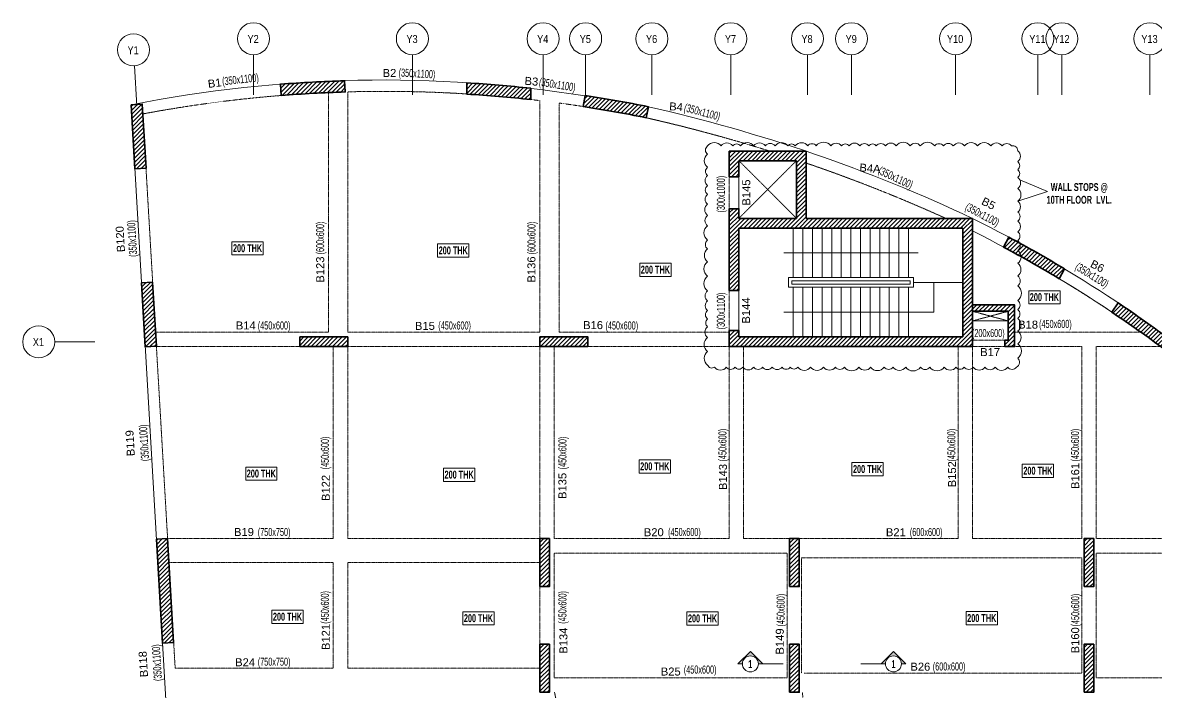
# Model space of a CAD drawing. Header units: millimetres. Extents: x 13 to 70247, y 23 to 60080.
# Drawn here: x 13 to 35422, y 39167 to 60080 of the extents above; entities that cross this region are included whole.
import ezdxf
from ezdxf.enums import TextEntityAlignment as Align

# ---------------------------------------------------------------- set-up
doc = ezdxf.new("R2010")
doc.units = ezdxf.units.MM
doc.linetypes.add('Grid Line', pattern=[2222.5, 1270, -317.5, 317.5, -317.5])
doc.linetypes.add('HIDDEN', pattern=[0.375, 0.25, -0.125])
for name, color, linetype, lineweight in [('A-ANNO-DIMS', 8, 'Continuous', 15), ('A-DETL-MISC', 35, 'Continuous', 15), ('A-FLOR-IDEN', 11, 'Continuous', 9), ('A-GRIDS', 8, 'Continuous', 9), ('A-HIDD-ABVE', 8, 'HIDDEN', 20), ('G-ANNO-SYMB', 1, 'Continuous', 9), ('S-BEAM', 7, 'Continuous', 18), ('S-BEAM-IDEN', 2, 'Continuous', 9), ('S-COL HATCH', 9, 'Continuous', 0), ('S-COLS', 5, 'Continuous', 35), ('S-GRIDS', 8, 'Continuous', 9)]:
    doc.layers.add(name, color=color, linetype=linetype, lineweight=lineweight)
doc.layers.add('Beam Nos', color=7, linetype='Continuous')
doc.styles.add('Arial Narrow', font='ARIALN.TTF', dxfattribs={"height": 400})
doc.styles.add('Dim.s & Anno.(Misc.)', font='ARIALN.TTF')
doc.styles.add('SC-BBS1', font='SansSerif')
doc.styles.add('Swis721 LtCn BT', font='swisscl.ttf', dxfattribs={"width": 0.9, "height": 233.355162})
doc.styles.add('Swis721 LtCn BT_B', font='', dxfattribs={"width": 0.9, "height": 246.918336})
doc.styles.get('Swis721 LtCn BT_B').set_extended_font_data('Swis721 LtCn BT', bold=True)
doc.dimstyles.new('A-GFC-100', dxfattribs={"dimscale": 100, "dimtxt": 1.75, "dimasz": 1.5, "dimexe": 1.5, "dimexo": 0, "dimgap": 1, "dimtad": 1, "dimdsep": 46, "dimtxsty": 'Dim.s & Anno.(Misc.)', "dimblk": 'ARCHTICK', "dimcen": 0, "dimdle": 1.5, "dimclrd": 256, "dimclre": 8, "dimclrt": 6, "dimazin": 2, "dimtfac": 1, "dimtix": 1, "dimtmove": 2, "dimatfit": 3, "dimfxl": 1, "dimtolj": 1, "dimlwd": -1, "dimlwe": 9, "dimarcsym": 0})
pattern_1 = [(45, (-31215760.61, 20872171.07), (-66.29126074, 66.29126074), [])]

# ---------------------------------------------------------------- blocks, each defined once
blk = doc.blocks.new('_ARCHTICK')
at = {"color": 0, "linetype": 'ByBlock', "const_width": 0.15}
blk.add_lwpolyline([(-0.5, -0.5), (0.5, 0.5)], dxfattribs=at)
blk = doc.blocks.new('Grid - Type 1 Structural-6743905-9TH FLOOR LVL')
at = {"layer": 'A-GRIDS'}
blk.add_circle((0, 0), 4, dxfattribs=at)
blk = doc.blocks.new('A$C45bf0ae9')
at = {"layer": 'S-GRIDS', "linetype": 'Grid Line'}
for p, q in [((-12545, 41014), (-12545, 42264)), ((-7583, 41014), (-7583, 42264)), ((-3500, 41014), (-3500, 42264)), ((-2170, 41014), (-2170, 42264)), ((-100, 41014), (-100, 42264)), ((2365, 41014), (2365, 42264)), ((4755, 41014), (4755, 42264)), ((6135, 41014), (6135, 42264)), ((9385, 41014), (9385, 42264)), ((11955, 41014), (11955, 42264)), ((12705, 41014), (12705, 42264)), ((15455, 41014), (15455, 42264)), ((-16192, 40669), (-16265, 41917)), ((-17504, 33297), (-18754, 33297))]:
    blk.add_line(p, q, dxfattribs=at)
at = {"layer": 'A-GRIDS', "xscale": 124.9999999999999, "yscale": 124.9999999999999, "zscale": 124.9999999999999}
for p in [(-12545, 42764), (-7583, 42764), (-3500, 42764), (-2170, 42764), (-100, 42764), (2365, 42764), (4755, 42764), (6135, 42764), (9385, 42764), (11955, 42764), (12705, 42764), (15455, 42764)]:
    blk.add_blockref('Grid - Type 1 Structural-6743905-9TH FLOOR LVL', p, dxfattribs=at)
for p, rotation in [((-16294, 42416), 3.339999999999538), ((-19254, 33297), 89.99999999999982)]:
    blk.add_blockref('Grid - Type 1 Structural-6743905-9TH FLOOR LVL', p, dxfattribs=dict(at, rotation=rotation))
at = {"layer": 'A-GRIDS', "lineweight": 18, "char_height": 250, "attachment_point": 1, "style": 'Arial Narrow'}
for s, insert, width in [('Y2', (-12731, 42879), 440.93), ('Y3', (-7769, 42879), 440.93), ('Y4', (-3686, 42879), 440.93), ('Y5', (-2356, 42879), 440.93), ('Y6', (-286, 42879), 440.93), ('Y7', (2179, 42879), 440.93), ('Y8', (4569, 42879), 440.93), ('Y9', (5949, 42879), 440.93), ('Y10', (9116, 42879), 641.35), ('Y11', (11686, 42879), 641.35), ('Y12', (12436, 42879), 641.35), ('Y13', (15186, 42879), 641.35), ('Y1', (-16480, 42530), 440.93), ('X1', (-19437, 33415), 440.93)]:
    blk.add_mtext(s, dxfattribs=dict(at, insert=insert, width=width))
blk = doc.blocks.new('Detail View - M_Section Head - Structural Type 1-785420-STILT FLOOR FRAMING PLAN')
at = {"layer": 'G-ANNO-SYMB'}
h = blk.add_hatch(color=9, dxfattribs=at)
edge = h.paths.add_edge_path(flags=0)
edge.add_line((-8.5, 0), (-9.86, 0))
edge.add_line((-9.86, 0), (-5.99, 3.87))
edge.add_line((-5.99, 3.87), (-2.12, 0))
edge.add_line((-2.12, 0), (-3.5, 0))
edge.add_arc((-6, 0), 2.5, 360, 540)
for p, q in [((-5.99, 3.87), (-9.86, 0)), ((-5.99, 3.87), (-2.12, 0)), ((-8.5, 0), (-9.86, 0)), ((-3.5, 0), (-2.12, 0))]:
    blk.add_line(p, q, dxfattribs=at)
at = {"layer": 'G-ANNO-SYMB', "color": 5}
for p, q in [((-5.99, 3.87), (-9.86, 0)), ((-2.12, 0), (-5.99, 3.87)), ((-9.86, 0), (-8.5, 0)), ((-3.5, 0), (4.24, 0)), ((-3.5, 0), (-2.12, 0))]:
    blk.add_line(p, q, dxfattribs=at)
at = {"layer": 'G-ANNO-SYMB'}
blk.add_arc((-6, 0), 2.5, 360, 180, dxfattribs=at)
at = {"layer": 'G-ANNO-SYMB', "color": 5}
for start, end in [(360, 180), (180, 360)]:
    blk.add_arc((-6, 0), 2.5, start, end, dxfattribs=at)
blk = doc.blocks.new('A$C21ee9bdd')
at = {"layer": 'A-DETL-MISC'}
for p, q in [((-5300, 0), (-5300, -1550)), ((-5000, 0), (-5000, -1550)), ((-4700, 0), (-4700, -1550)), ((-4400, 0), (-4400, -1550)), ((-4100, 0), (-4100, -1550)), ((-3800, 0), (-3800, -1550)), ((-3500, 0), (-3500, -1550)), ((-3200, 0), (-3200, -1550)), ((-2900, 0), (-2900, -1550)), ((-2600, 0), (-2600, -1550)), ((-2300, 0), (-2300, -1550)), ((-2000, 0), (-2000, -1550)), ((-1700, 0), (-1700, -1550)), ((-1550, -1700), (0, -1700)), ((-5300, -3400), (-5300, -1850)), ((-5000, -3400), (-5000, -1850)), ((-4700, -3400), (-4700, -1850)), ((-4400, -3400), (-4400, -1850)), ((-4100, -3400), (-4100, -1850)), ((-3800, -3400), (-3800, -1850)), ((-3500, -3400), (-3500, -1850)), ((-3200, -3400), (-3200, -1850)), ((-2900, -3400), (-2900, -1850)), ((-2600, -3400), (-2600, -1850)), ((-2300, -3400), (-2300, -1850)), ((-2000, -3400), (-2000, -1850)), ((-1700, -3400), (-1700, -1850))]:
    blk.add_line(p, q, dxfattribs=at)
for points in [[(-1550, -1550), (-1550, -1850), (-5450, -1850), (-5450, -1550)], [(-1650, -1650), (-1650, -1750), (-5350, -1750), (-5350, -1650)]]:
    blk.add_lwpolyline(points, close=True, dxfattribs=at)
at = {"layer": 'A-ANNO-DIMS', "ltscale": 500}
for points in [[(-1400, -775), (-5600, -775)], [(-1700, -2625), (-912, -2625), (-912, -1700)], [(-5600, -2625), (-1700, -2625)]]:
    blk.add_leader(points, dimstyle='A-GFC-100', override={"dimasz": 0.002, "dimtad": 0, "dimfxl": 0.18, "dimarcsym": 1}, dxfattribs=at)

msp = doc.modelspace()

# ---------------------------------------------------------------- hatches: boundary and pattern name
at = {"layer": 'S-COL HATCH', "transparency": 33554687}
h = msp.add_hatch(dxfattribs=at)
h.set_pattern_fill('ANSI31', color=256, scale=750)
h.set_pattern_definition(pattern_1)
h.paths.add_polyline_path([(10087, 57917), (10067, 58266, 0.01185), (8070, 58157), (8090, 57807, -0.011949)])
h = msp.add_hatch(dxfattribs=at)
h.set_pattern_fill('ANSI31', color=256, scale=750)
h.set_pattern_definition(pattern_1)
h.paths.add_polyline_path([(15882, 57680), (15882, 58032, 0.011892), (13882, 58200), (13882, 57849, -0.011992)])
h = msp.add_hatch(dxfattribs=at)
h.set_pattern_fill('ANSI31', color=256, scale=750)
h.set_pattern_definition(pattern_1)
h.paths.add_polyline_path([(19485, 57111), (19555, 57454, 0.011811), (17586, 57806), (17516, 57463, -0.01191)])
h = msp.add_hatch(dxfattribs=at)
h.set_pattern_fill('ANSI31', color=256, scale=750)
h.set_pattern_definition(pattern_1)
h.paths.add_polyline_path([(3516, 55520), (3865, 55540), (3749, 57537), (3399, 57516)])
h = msp.add_hatch(dxfattribs=at)
h.set_pattern_fill('ANSI31', color=256, scale=750)
h.set_pattern_definition(pattern_1)
h.paths.add_polyline_path([(23193, 56067), (22082, 56067), (22082, 55267), (22382, 55267), (22382, 55767), (23193, 55767)], flags=17)
h.paths.add_polyline_path([(23493, 56067), (23193, 56067), (23193, 55767), (23493, 55767)], flags=17)
edge = h.paths.add_edge_path()
edge.add_line((23531, 56067), (24085, 56067))
edge.add_line((24085, 56067), (23957, 55931))
edge.add_line((23957, 55931), (23772, 55915))
edge.add_line((23772, 55915), (23493, 56067))
edge.add_line((23493, 56067), (23493, 55767))
edge.add_line((23493, 55767), (24182, 55767))
edge.add_line((24182, 55767), (24182, 53967))
edge.add_line((24182, 53967), (22382, 53967))
edge.add_line((22382, 53967), (22382, 54267))
edge.add_line((22382, 54267), (22082, 54267))
edge.add_line((22082, 54267), (22082, 51717))
edge.add_line((22082, 51717), (22382, 51717))
edge.add_line((22382, 51717), (22382, 53667))
edge.add_line((22382, 53667), (29223, 53667))
edge.add_line((29223, 53667), (29223, 53967))
edge.add_line((29223, 53967), (28908, 53967))
edge.add_line((28908, 53967), (28904, 53957))
edge.add_arc((10848, 16037), 42000, 64.5379, 64.5701)
edge.add_line((28883, 53967), (24482, 53967))
edge.add_line((24482, 53967), (24482, 56067))
edge.add_line((24482, 56067), (24378, 56067))
edge.add_line((24378, 56067), (24085, 56067))
edge.add_arc((23808, 56265), 340, 215.5482, 324.4518, ccw=False)
h.paths.add_polyline_path([(29682, 53967), (29223, 53967), (29223, 53667), (29382, 53667), (29382, 50267), (29223, 50267), (29223, 49967), (29682, 49967)])
h.paths.add_polyline_path([(29223, 50267), (22382, 50267), (22382, 50467), (22082, 50467), (22082, 49967), (29223, 49967)])
h = msp.add_hatch(dxfattribs=at)
h.set_pattern_fill('ANSI31', color=256, scale=750)
h.set_pattern_definition(pattern_1)
h.paths.add_polyline_path([(30813, 53383), (30647, 53074, -0.01191), (32386, 52085), (32552, 52393, 0.011811)])
h = msp.add_hatch(dxfattribs=at)
h.set_pattern_fill('ANSI31', color=256, scale=750)
h.set_pattern_definition(pattern_1)
h.paths.add_polyline_path([(3840, 49956), (4190, 49976), (4073, 51972), (3724, 51952)])
h = msp.add_hatch(dxfattribs=at)
h.set_pattern_fill('ANSI31', color=256, scale=750)
h.set_pattern_definition(pattern_1)
h.paths.add_polyline_path([(30992, 51266), (29682, 51266), (29682, 51066), (30792, 51066), (30792, 50166), (30692, 50166), (30692, 49967), (30992, 49966), (30992, 50166)])
h = msp.add_hatch(dxfattribs=at)
h.set_pattern_fill('ANSI31', color=256, scale=750)
h.set_pattern_definition(pattern_1)
h.paths.add_polyline_path([(34229, 51329), (34034, 51038, -0.01191), (35669, 49885), (35864, 50176, 0.011811)])
h = msp.add_hatch(dxfattribs=at)
h.set_pattern_fill('ANSI31', color=256, scale=750)
h.set_pattern_definition(pattern_1)
h.paths.add_polyline_path([(10165, 49967), (10165, 50267), (8665, 50267), (8665, 49967)])
h = msp.add_hatch(dxfattribs=at)
h.set_pattern_fill('ANSI31', color=256, scale=750)
h.set_pattern_definition(pattern_1)
h.paths.add_polyline_path([(17667, 49967), (17667, 50267), (16167, 50267), (16167, 49967)])
h = msp.add_hatch(dxfattribs=at)
h.set_pattern_fill('ANSI31', color=256, scale=750)
h.set_pattern_definition([(45, (-31343246.11, 20900840.07), (-66.29126074, 66.29126074), [])])
h.paths.add_polyline_path([(4380, 40701), (4729, 40721), (4540, 43966), (4190, 43946)])
h = msp.add_hatch(dxfattribs=at)
h.set_pattern_fill('ANSI31', color=256, scale=750)
h.set_pattern_definition(pattern_1)
h.paths.add_polyline_path([(16467, 43967), (16167, 43967), (16167, 42467), (16467, 42467)])
h = msp.add_hatch(dxfattribs=at)
h.set_pattern_fill('ANSI31', color=256, scale=750)
h.set_pattern_definition(pattern_1)
h.paths.add_polyline_path([(24267, 43967), (23967, 43967), (23967, 42467), (24267, 42467)])
h = msp.add_hatch(dxfattribs=at)
h.set_pattern_fill('ANSI31', color=256, scale=750)
h.set_pattern_definition(pattern_1)
h.paths.add_polyline_path([(33467, 43967), (33167, 43967), (33167, 42467), (33467, 42467)])
h = msp.add_hatch(dxfattribs=at)
h.set_pattern_fill('ANSI31', color=256, scale=750)
h.set_pattern_definition(pattern_1)
h.paths.add_polyline_path([(16467, 40667), (16167, 40667), (16167, 39167), (16467, 39167)])
h = msp.add_hatch(dxfattribs=at)
h.set_pattern_fill('ANSI31', color=256, scale=750)
h.set_pattern_definition(pattern_1)
h.paths.add_polyline_path([(24267, 40667), (23967, 40667), (23967, 39167), (24267, 39167)])
h = msp.add_hatch(dxfattribs=at)
h.set_pattern_fill('ANSI31', color=256, scale=750)
h.set_pattern_definition(pattern_1)
h.paths.add_polyline_path([(33467, 40667), (33167, 40667), (33167, 39167), (33467, 39167)])

# ---------------------------------------------------------------- linework, layer by layer
at = {"layer": 'A-FLOR-IDEN', "color": 8, "flags": 128}
for points in [[(7527, 53239), (7527, 52827), (6549, 52827), (6549, 53239)], [(7527, 53239), (7527, 52827), (6549, 52827), (6549, 53239)], [(13951, 53169), (13951, 52757), (12973, 52757), (12973, 53169)], [(13951, 53169), (13951, 52757), (12973, 52757), (12973, 53169)], [(20265, 52569), (20265, 52157), (19287, 52157), (19287, 52569)], [(20265, 52569), (20265, 52157), (19287, 52157), (19287, 52569)], [(32414, 51710), (32414, 51298), (31436, 51298), (31436, 51710)], [(32414, 51710), (32414, 51298), (31436, 51298), (31436, 51710)], [(20245, 46428), (20245, 46016), (19268, 46016), (19268, 46428)], [(20245, 46428), (20245, 46016), (19268, 46016), (19268, 46428)], [(7956, 46201), (7956, 45789), (6978, 45789), (6978, 46201)], [(7956, 46201), (7956, 45789), (6978, 45789), (6978, 46201)], [(14134, 46167), (14134, 45755), (13156, 45755), (13156, 46167)], [(14134, 46167), (14134, 45755), (13156, 45755), (13156, 46167)], [(26892, 46341), (26892, 45929), (25914, 45929), (25914, 46341)], [(26892, 46341), (26892, 45929), (25914, 45929), (25914, 46341)], [(32213, 46289), (32213, 45878), (31236, 45878), (31236, 46289)], [(32213, 46289), (32213, 45878), (31236, 45878), (31236, 46289)], [(14738, 41684), (14738, 41272), (13760, 41272), (13760, 41684)], [(14738, 41684), (14738, 41272), (13760, 41272), (13760, 41684)], [(21737, 41677), (21737, 41265), (20760, 41265), (20760, 41677)], [(21737, 41677), (21737, 41265), (20760, 41265), (20760, 41677)], [(30458, 41687), (30458, 41275), (29480, 41275), (29480, 41687)], [(30458, 41687), (30458, 41275), (29480, 41275), (29480, 41687)]]:
    msp.add_lwpolyline(points, close=True, dxfattribs=at)
at = {"layer": 'A-FLOR-IDEN', "color": 8, "elevation": 0, "flags": 128}
msp.add_lwpolyline([(8773, 41729), (8773, 41318), (7795, 41318), (7795, 41729)], close=True, dxfattribs=at)
msp.add_lwpolyline([(8773, 41729), (8773, 41318), (7795, 41318), (7795, 41729)], close=True, dxfattribs=at)
at = {"layer": 'A-HIDD-ABVE', "linetype": 'HIDDEN'}
for p, q in [((22382, 55767, 0), (24182, 53967, 0)), ((22382, 53967, 0), (24182, 55767, 0)), ((29682, 51066, 0), (30792, 50766, 0)), ((29682, 50766, 0), (30792, 51066, 0))]:
    msp.add_line(p, q, dxfattribs=at)
at = {"layer": 'S-BEAM', "ltscale": 250000}
msp.add_line((3399, 57516, 0), (6594, 2742, 0), dxfattribs=at)
at = {"layer": 'S-BEAM', "linetype": 'HIDDEN'}
for p, q in [((16167, 50416, 0), (16167, 57646, 0)), ((22082, 55266, 0), (22082, 54266, 0)), ((22082, 51716, 0), (22082, 50466, 0)), ((4164, 50416), (9565, 50416)), ((10165, 50416), (16167, 50416)), ((16767, 50416), (22082, 50416)), ((30992, 50416, 0), (34937, 50416, 0)), ((4190, 49966), (16167, 49966, 0)), ((9715, 43966, 0), (9715, 49967, 0)), ((10165, 43967, 0), (10165, 49967, 0)), ((16167, 43966, 0), (16167, 49966, 0)), ((16617, 43966, 0), (16617, 49966, 0)), ((16617, 49966), (22082, 49966, 0)), ((22082, 43966, 0), (22082, 49966, 0)), ((22532, 43966, 0), (22532, 49966, 0)), ((29232, 43966, 0), (29232, 49966, 0)), ((29682, 50166, 0), (30692, 50166, 0)), ((29682, 49966, 0), (33092, 49966)), ((29682, 43966, 0), (29682, 49966, 0)), ((33092, 43966, 0), (33092, 49967, 0)), ((33542, 49966), (35560, 49966)), ((33542, 43966, 0), (33542, 49966, 0)), ((4540, 43966), (9715, 43966)), ((10165, 43966), (16467, 43966)), ((16617, 43966), (22082, 43966)), ((22532, 43966), (29232, 43966)), ((29682, 43966), (33092, 43966)), ((33542, 43966), (40967, 43966)), ((4584, 43216), (9715, 43216)), ((9715, 39916, 0), (9715, 43217, 0)), ((10165, 39917, 0), (10165, 43217, 0)), ((10165, 43216), (16167, 43216)), ((16167, 39916, 0), (16167, 43216, 0)), ((16617, 39616, 0), (16617, 43516, 0)), ((16617, 43516), (23892, 43516)), ((23892, 39616, 0), (23892, 43516, 0)), ((24342, 39766, 0), (24342, 43366, 0)), ((24342, 43366), (33092, 43366)), ((33092, 39766, 0), (33092, 43366, 0)), ((33542, 43516), (40892, 43516)), ((33542, 39616, 0), (33542, 43516, 0)), ((4776, 39916), (9715, 39916)), ((10165, 39916), (16167, 39916)), ((24417, 39766), (33092, 39766)), ((23892, 39616), (16617, 39616)), ((40892, 39616), (33542, 39616)), ((17813, 33102), (16626, 39167, 0)), ((24368, 39167, 0), (24921, 33038, 0))]:
    msp.add_line(p, q, dxfattribs=at)
at = {"layer": 'S-BEAM'}
for p, q in [((22382, 55266, 0), (22382, 54266, 0)), ((22382, 51716, 0), (22382, 50466, 0)), ((29682, 50766, 0), (30792, 50766, 0))]:
    msp.add_line(p, q, dxfattribs=at)
at = {"layer": 'S-BEAM', "linetype": 'HIDDEN', "elevation": 0}
for points in [[(9565, 50416), (9565, 57897, 0.03577), (3766, 57230), (4164, 50416)], [(16167, 57646, 0.036805), (10165, 57919), (10165, 50416)], [(19486, 57111, 0.01688), (16767, 57570), (16767, 50416)], [(23353, 56067, 0.020586), (19478, 57112)], [(28848, 53967, 0.024093), (24482, 55697, 0.024093)], [(33092, 51649, 0.012405), (31351, 52687, 0.012405)], [(34937, 50416, 0.013584), (33092, 51649, 0.010315)]]:
    msp.add_lwpolyline(points, format="xyb", dxfattribs=at)
at = {"layer": 'S-BEAM', "ltscale": 250000, "elevation": 0}
for points in [[(29682, 53967, 0.054687), (19555, 57454, 0.03171)], [(69922, 35179, -0.104419), (37805, 48644, 0.059137), (29682, 53967, 0.059137)], [(69856, 34836, -0.104468), (37592, 48366, 0.058166), (29682, 53576, 0.058166)]]:
    msp.add_lwpolyline(points, format="xyb", dxfattribs=at)
at = {"layer": 'S-BEAM', "linetype": 'HIDDEN', "elevation": 0}
msp.add_lwpolyline([(4190, 49966), (4776, 39916)], dxfattribs=at)
at = {"layer": 'S-BEAM', "ltscale": 250000}
msp.add_arc((11268, 17910, 0), 40380, 81.002, 101.2371, dxfattribs=at)
at = {"layer": 'S-BEAM-IDEN'}
msp.add_lwpolyline([(21408, 56231, 0.520567), (21408, 55969, 0.520567), (21408, 55566, 0.520567), (21408, 55307, 0.520567), (21408, 54994, 0.520567), (21408, 54714, 0.520567), (21408, 54411, 0.520567), (21408, 54063, 0.520567), (21408, 53738, 0.520567), (21408, 53291, 0.520567), (21408, 53012, 0.520567), (21408, 52613, 0.520567), (21408, 52165, 0.520567), (21408, 51701, 0.520567), (21408, 51390, 0.520567), (21408, 51093, 0.520567), (21408, 50822, 0.520567), (21408, 50585, 0.520567), (21408, 50244, 0.520567), (21408, 49813, 0.520567), (21408, 49389, 0.520567), (21622, 49323, 0.520567), (21988, 49323, 0.520567), (22260, 49323, 0.520567), (22506, 49323, 0.520567), (22847, 49323, 0.520567), (23122, 49323, 0.520567), (23425, 49323, 0.520567), (23731, 49323, 0.520567), (23985, 49323, 0.520567), (24226, 49323, 0.520567), (24620, 49323, 0.520567), (25029, 49323, 0.520567), (25398, 49323, 0.520567), (25679, 49323, 0.520567), (26132, 49323, 0.520567), (26498, 49323, 0.520567), (26923, 49323, 0.520567), (27197, 49323, 0.520567), (27595, 49323, 0.520567), (28054, 49323, 0.520567), (28345, 49323, 0.520567), (28798, 49323, 0.520567), (29164, 49323, 0.520567), (29418, 49323, 0.520567), (29703, 49323, 0.520567), (30068, 49323, 0.520567), (30390, 49323, 0.520567), (30781, 49323, 0.520567), (31052, 49323, 0.520567), (31091, 49605, 0.520567), (31091, 50049, 0.520567), (31091, 50452, 0.520567), (31091, 50843, 0.520567), (31091, 51121, 0.520567), (31091, 51404, 0.520567), (31091, 51860, 0.520567), (31091, 52173, 0.520567), (31091, 52565, 0.520567), (31091, 52964, 0.520567), (31091, 53276, 0.520567), (31091, 53551, 0.520567), (31091, 53879, 0.520567), (31091, 54165, 0.520567), (31091, 54505, 0.520567), (31091, 54903, 0.520567), (31091, 55248, 0.520567), (31091, 55488, 0.520567), (31091, 55740, 0.520567), (31091, 56075, 0.520567), (30895, 56231, 0.520567), (30605, 56231, 0.520567), (30250, 56231, 0.520567), (29838, 56231, 0.520567), (29435, 56231, 0.520567), (29080, 56231, 0.520567), (28770, 56231, 0.520567), (28500, 56231, 0.520567), (28050, 56231, 0.520567), (27735, 56231, 0.520567), (27299, 56231, 0.520567), (26958, 56231, 0.520567), (26676, 56231, 0.520567), (26442, 56231, 0.520567), (26164, 56231, 0.520567), (25828, 56231, 0.520567), (25588, 56231, 0.520567), (25258, 56231, 0.520567), (24798, 56231, 0.520567), (24534, 56231, 0.520567), (24145, 56231, 0.520567), (23910, 56231, 0.520567), (23514, 56231, 0.520567), (23210, 56231, 0.520567), (22846, 56231, 0.520567), (22433, 56231, 0.520567), (22192, 56231, 0.520567), (21827, 56231, 0.520567)], format="xyb", close=True, dxfattribs=at)
msp.add_lwpolyline([(31157, 55174), (32020, 54804), (31091, 54505)], dxfattribs=at)
at = {"layer": 'S-COLS'}
for p, q in [((24482, 56067, 0), (22082, 56067, 0)), ((24482, 53967, 0), (24482, 56067, 0)), ((24182, 55767, 0), (22382, 55767, 0)), ((24182, 53967, 0), (24182, 55767, 0)), ((24182, 53967, 0), (22382, 53967, 0)), ((29682, 53967, 0), (24482, 53967, 0)), ((29682, 49967, 0), (29682, 53967, 0)), ((22382, 53667, 0), (29382, 53667, 0)), ((22382, 51717, 0), (22382, 53667, 0)), ((29382, 53667, 0), (29382, 50267, 0)), ((22082, 51717, 0), (22382, 51717, 0)), ((22082, 50467, 0), (22082, 49967, 0)), ((22382, 50467, 0), (22082, 50467, 0)), ((22382, 50267, 0), (22382, 50467, 0)), ((22082, 49967, 0), (29682, 49967, 0)), ((29382, 50267, 0), (22382, 50267, 0))]:
    msp.add_line(p, q, dxfattribs=at)
at = {"layer": 'S-COLS', "elevation": 0}
for points in [[(10067, 58266, 0.01185), (8070, 58157), (8090, 57807, -0.011949), (10087, 57917), (10067, 58266)], [(13882, 58200, -0.011892), (15882, 58032), (15882, 57680, 0.011992), (13882, 57849), (13882, 58200)], [(19485, 57111), (19555, 57454, 0.011811), (17586, 57806), (17516, 57463, -0.01191), (19485, 57111)], [(32552, 52393, 0.011811), (30813, 53383), (30647, 53074, -0.01191), (32386, 52085), (32552, 52393)], [(34229, 51329), (34034, 51038, -0.01191), (35669, 49885), (35864, 50176, 0.011811), (34229, 51329)]]:
    msp.add_lwpolyline(points, format="xyb", dxfattribs=at)
for points in [[(3399, 57516), (3749, 57537), (3865, 55540), (3516, 55520)], [(3724, 51952), (4073, 51972), (4190, 49976), (3840, 49956)], [(8665, 50267), (8665, 49967), (10165, 49967), (10165, 50267)], [(16167, 50267), (16167, 49967), (17667, 49967), (17667, 50267)], [(4190, 43946), (4540, 43966), (4729, 40721), (4380, 40701)], [(16167, 42467), (16467, 42467), (16467, 43967), (16167, 43967)], [(16167, 42467), (16467, 42467), (16467, 43967), (16167, 43967)], [(23967, 42467), (24267, 42467), (24267, 43967), (23967, 43967)], [(23967, 42467), (24267, 42467), (24267, 43967), (23967, 43967)], [(33167, 42467), (33467, 42467), (33467, 43967), (33167, 43967)], [(33167, 42467), (33467, 42467), (33467, 43967), (33167, 43967)], [(16167, 39167), (16467, 39167), (16467, 40667), (16167, 40667)], [(16167, 39167), (16467, 39167), (16467, 40667), (16167, 40667)], [(23967, 39167), (24267, 39167), (24267, 40667), (23967, 40667)], [(23967, 39167), (24267, 39167), (24267, 40667), (23967, 40667)], [(33167, 39167), (33467, 39167), (33467, 40667), (33167, 40667)], [(33167, 39167), (33467, 39167), (33467, 40667), (33167, 40667)]]:
    msp.add_lwpolyline(points, close=True, dxfattribs=at)
for points in [[(22382, 55767), (22382, 55267), (22082, 55267), (22082, 56067)], [(22382, 53967), (22382, 54267), (22082, 54267), (22082, 51717)], [(29682, 51266), (30992, 51266), (30992, 50166), (30992, 49966), (30692, 49967), (30692, 50166), (30792, 50166), (30792, 51066), (29682, 51066), (29682, 51266)]]:
    msp.add_lwpolyline(points, dxfattribs=at)

# ---------------------------------------------------------------- block references
at = {"layer": 'Beam Nos'}
msp.add_blockref('A$C45bf0ae9', (19767, 16816), dxfattribs=at)
at = {"layer": 'G-ANNO-SYMB', "extrusion": (0, 0, -1), "yscale": 99.99999999999991, "zscale": 99.99999999999991}
for p, xscale in [((-23341, 40055), -99.99999999999991), ((-26611, 40055), 99.99999999999991)]:
    msp.add_blockref('Detail View - M_Section Head - Structural Type 1-785420-STILT FLOOR FRAMING PLAN', p, dxfattribs=dict(at, xscale=xscale))
at = {"layer": 'S-BEAM-IDEN'}
msp.add_blockref('A$C21ee9bdd', (29382, 53667, 0), dxfattribs=at)

# ---------------------------------------------------------------- texts
at = {"layer": 'A-FLOR-IDEN', "color": 1, "attachment_point": 2, "line_spacing_factor": 0.964267, "style": 'Swis721 LtCn BT_B'}
for s, insert, char_height, width in [('WALL STOPS @ \\P10TH FLOOR  LVL.', (33013, 55069), 246.92, 3733.48), ('200 THK', (7038, 53161), 246.9, 1155), ('200 THK', (7038, 53161), 246.9, 1155), ('200 THK', (13462, 53091), 246.9, 1155), ('200 THK', (13462, 53091), 246.9, 1155), ('200 THK', (19776, 52491), 246.9, 1155), ('200 THK', (19776, 52491), 246.9, 1155), ('200 THK', (31925, 51632), 246.9, 1155), ('200 THK', (31925, 51632), 246.9, 1155), ('200 THK', (7467, 46123), 246.9, 1155), ('200 THK', (7467, 46123), 246.9, 1155), ('200 THK', (13645, 46089), 246.9, 1155), ('200 THK', (13645, 46089), 246.9, 1155), ('200 THK', (19756, 46350), 246.9, 1155), ('200 THK', (19756, 46350), 246.9, 1155), ('200 THK', (26403, 46263), 246.9, 1155), ('200 THK', (26403, 46263), 246.9, 1155), ('200 THK', (31724, 46211), 246.9, 1155), ('200 THK', (31724, 46211), 246.9, 1155), ('200 THK', (8284, 41651), 246.9, 1155), ('200 THK', (8284, 41651), 246.9, 1155), ('200 THK', (14249, 41606), 246.9, 1155), ('200 THK', (14249, 41606), 246.9, 1155), ('200 THK', (21248, 41599), 246.9, 1155), ('200 THK', (21248, 41599), 246.9, 1155), ('200 THK', (29969, 41609), 246.9, 1155), ('200 THK', (29969, 41609), 246.9, 1155)]:
    msp.add_mtext(s, dxfattribs=dict(at, insert=insert, char_height=char_height, width=width))
at = {"layer": 'Beam Nos', "color": 3, "style": 'SC-BBS1'}
for s, p in [('B2', (11469, 58309, 0)), ('B14', (6981, 50423, 0)), ('B15', (12577, 50410, 0)), ('B16', (17829, 50435, 0)), ('B18', (31416, 50450, 0)), ('B17', (30231, 49593, 0)), ('B19', (6924, 43973, 0)), ('B20', (19725, 43966)), ('B21', (27285, 43966)), ('B24', (6960, 39905)), ('B26', (28051, 39767)), ('B25', (20255, 39616))]:
    msp.add_text(s, height=250, dxfattribs=at).set_placement(p, align=Align.BOTTOM_CENTER)
for s, rotation, p in [('B1', 7.5492, (6035, 57994)), ('B3', 355.1339, (15887, 58051, 0)), ('B4', 355.1339, (20404, 57256, 0)), ('B4A', 355.1339, (26462, 55334, 0)), ('B145', 90, (22814, 54776, 0)), ('B5', 332.6483, (30090, 54256, 0)), ('B123', 90, (9505, 52369)), ('B136', 90, (16103, 52372, 0)), ('B6', 332.6483, (33489, 52299)), ('B144', 90, (22805, 51091)), ('B143', 90, (22085, 45891)), ('B152', 90, (29240, 45978, 0)), ('B161', 90, (33087, 45923, 0)), ('B122', 90, (9681, 45549)), ('B135', 90, (17071, 45613, 0)), ('B121', 90, (9681, 40895)), ('B134', 90, (17102, 40780, 0)), ('B149', 90, (23860, 40756, 0)), ('B160', 90, (33087, 40791, 0))]:
    msp.add_text(s, height=250, rotation=rotation, dxfattribs=at).set_placement(p, align=Align.BOTTOM_CENTER)
at = {"layer": 'Beam Nos', "style": 'SC-BBS1'}
for s, p in [('B120', (3260, 53331, 0)), ('B119', (3568, 46959, 0)), ('B118', (3980, 40057, 0))]:
    msp.add_text(s, height=250, rotation=93.339, dxfattribs=at).set_placement(p, align=Align.BOTTOM_CENTER)
at = {"layer": 'G-ANNO-SYMB', "color": 5, "char_height": 247, "width": 330, "attachment_point": 2, "line_spacing_factor": 0.964267, "style": 'Swis721 LtCn BT_B'}
for insert in [(22740, 40171), (27212, 40171)]:
    msp.add_mtext('1', dxfattribs=dict(at, insert=insert))
at = {"layer": 'S-BEAM-IDEN', "color": 3, "style": 'Swis721 LtCn BT', "width": 0.8}
for s, rotation, p in [('(350x1100)', 6.479, (6257, 58121)), ('(350x1100)', 356.8406, (11750, 58402)), ('(350x1100)', 350.6854, (16129, 58116)), ('(300x1000)', 90, (21945, 54151, 0)), ('(350x1100)', 331.7974, (29425, 54247)), ('(600x600)', 90, (9428, 52844)), ('(600x600)', 90, (16030, 52844, 0)), ('(300x1100)', 90, (21945, 50503, 0)), ('(450x600)', 90, (21995, 46377, 0)), ('(450x600)', 90, (29145, 46377, 0)), ('(450x600)', 90, (33006, 46377, 0)), ('(450x600)', 90, (9578, 46131, 0)), ('(450x600)', 90, (16997, 46130)), ('(450x600)', 90, (9578, 41310, 0)), ('(450x600)', 90, (16997, 41309)), ('(450x600)', 90, (23813, 41224, 0)), ('(450x600)', 90, (33013, 41224, 0))]:
    msp.add_text(s, height=250, rotation=rotation, dxfattribs=at).set_placement(p)
at = {"layer": 'S-BEAM-IDEN', "style": 'Swis721 LtCn BT', "width": 0.8}
for rotation, p in [(345.0547, (20652, 57319)), (334.756, (26707, 55373)), (93.6044, (3592, 52774, 0)), (327.9834, (32861, 52392)), (93.6044, (3964, 46394, 0)), (93.6044, (4365, 39527, 0))]:
    msp.add_text('(350x1100)', height=250, rotation=rotation, dxfattribs=at).set_placement(p)
at = {"layer": 'S-BEAM-IDEN', "color": 3, "style": 'Swis721 LtCn BT', "width": 0.8}
for s, p in [('(450x600)', (7357, 50499)), ('(450x600)', (12995, 50499)), ('(450x600)', (18217, 50499)), ('(450x600)', (31759, 50547, 0)), ('(200x600)', (29664, 50262, 0)), ('(750x750)', (7357, 44049)), ('(450x600)', (20172, 44049)), ('(600x600)', (27723, 44049)), ('(750x750)', (7357, 39999)), ('(450x600)', (20664, 39752)), ('(600x600)', (28439, 39849))]:
    msp.add_text(s, height=250, dxfattribs=at).set_placement(p)

doc.saveas('drawing.dxf')
